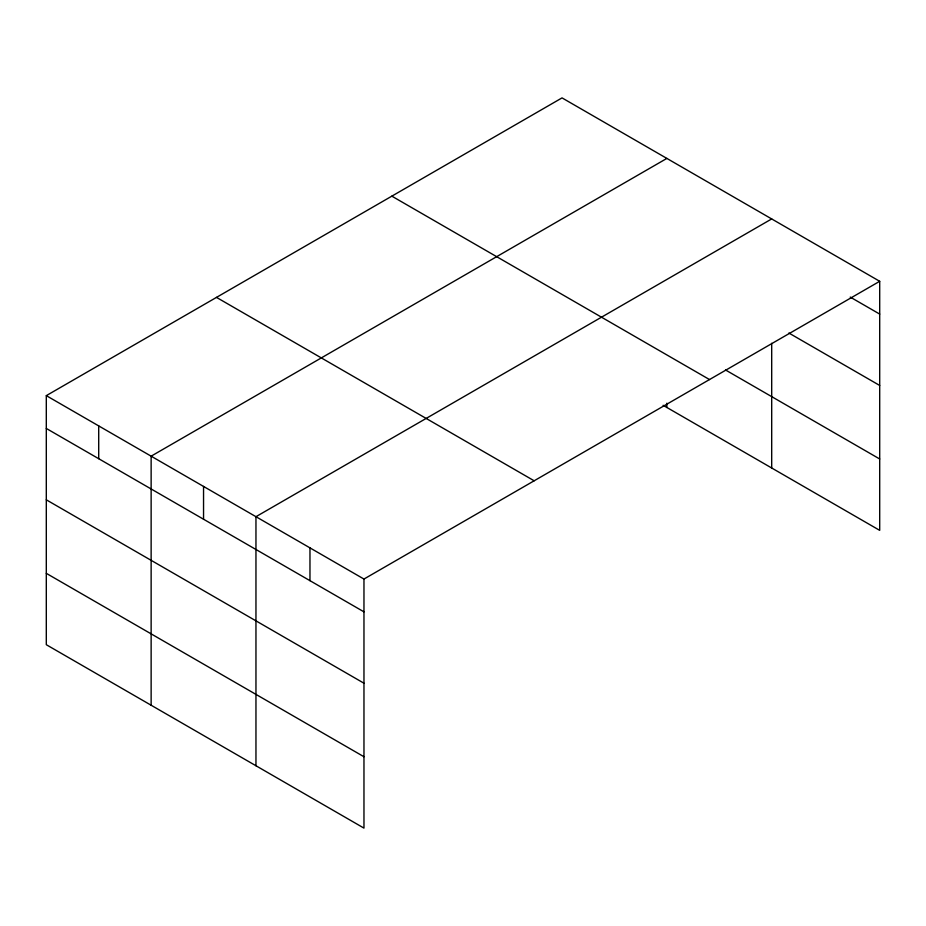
<?xml version="1.0" encoding="UTF-8"?>
<svg xmlns="http://www.w3.org/2000/svg" width="926" height="926" viewBox="0 0 926 926"><rect width="100%" height="100%" fill="white"/><g stroke="black" fill="none" stroke-linecap="round" stroke-linejoin="round"><path stroke-width="1.39" d="M46.3 395.645L363.964 579.051L363.964 828.11L46.3 644.704L46.3 395.645L562.036 97.89L879.7 281.296L879.7 530.355L663.12 405.31M666.859 158.415L151.135 456.171L151.135 705.23M771.694 218.93L255.958 516.696L255.958 765.756M363.964 579.051L879.7 281.296M850.242 297.084L879.7 314.088M788.871 333.024L879.7 385.459M725.521 369.972L879.7 458.983M391.837 196.15L709.513 379.556M216.487 297.385L534.163 480.791M46.3 428.449L363.964 611.843M46.3 499.808L363.964 683.214M46.3 573.344L363.964 756.739M771.694 343.28L771.694 468M666.859 403.192L666.859 407.475M309.967 547.868L309.967 580.671M203.546 486.428L203.546 519.231M98.712 425.914L98.712 458.706"/></g></svg>
